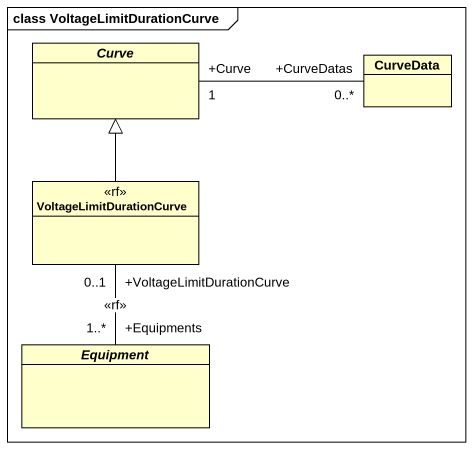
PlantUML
@startuml
mainframe class VoltageLimitDurationCurve
hide circle
hide empty members
abstract class Curve
class CurveData
class VoltageLimitDurationCurve <<rf>>
abstract class Equipment
CurveData "+CurveDatas\n0..*" -left- "+Curve\n1" Curve
VoltageLimitDurationCurve -up-|> Curve
VoltageLimitDurationCurve "+VoltageLimitDurationCurve\n0..1" -- "+Equipments\n1..*" Equipment : <<rf>>
@enduml
